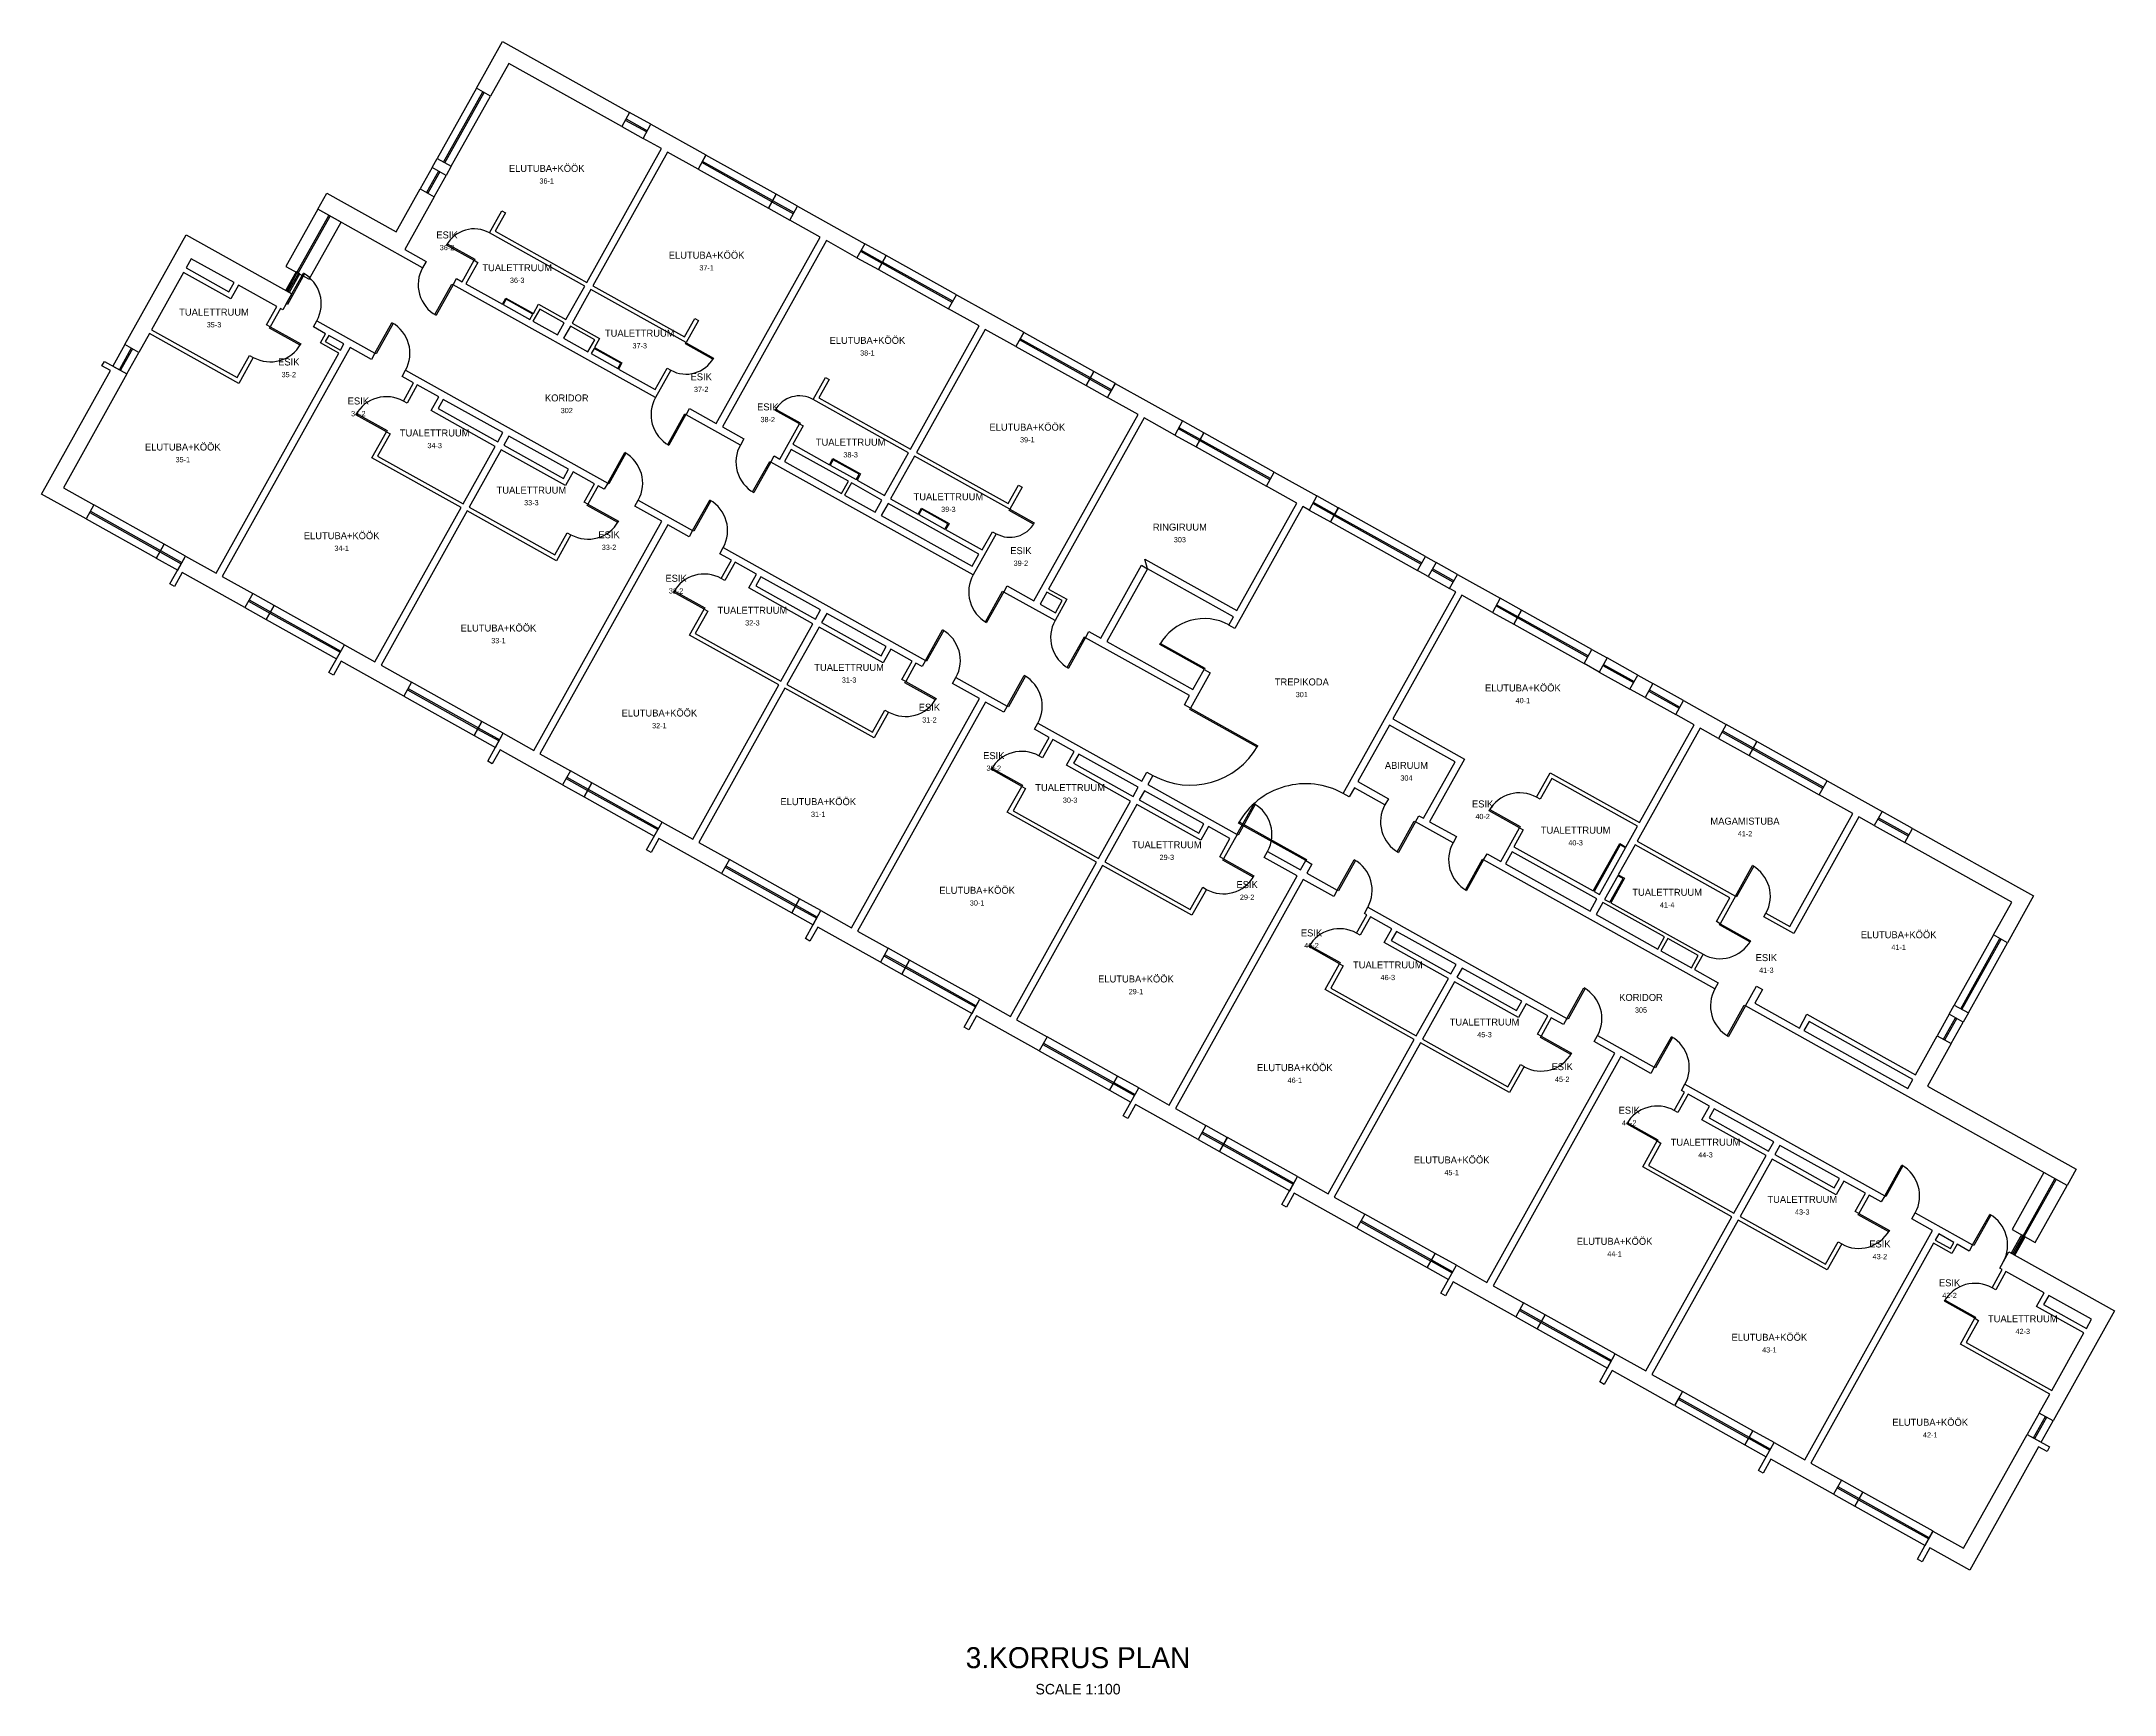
# Model space of a CAD drawing. Header units: millimetres. Extents: x 0 to 379219, y -3554 to 43703.
# Drawn here: x 159983 to 219236, y -3554 to 43703 of the extents above; entities that cross this region are included whole.
import ezdxf
from ezdxf.enums import TextEntityAlignment as Align

# ---------------------------------------------------------------- set-up
doc = ezdxf.new("R2010")
doc.units = ezdxf.units.MM
for name, color, linetype in [('A-ANNO-TTLB', 7, 'Continuous'), ('A-AREA-IDEN', 7, 'Continuous'), ('A-DOOR', 7, 'Continuous'), ('A-GLAZ', 7, 'Continuous'), ('A-WALL', 7, 'Continuous')]:
    doc.layers.add(name, color=color, linetype=linetype)

msp = doc.modelspace()

# ---------------------------------------------------------------- linework, layer by layer
at = {"layer": 'A-DOOR'}
for points in [[(172347, 37445), (171561, 37884), (171580, 37919), (172366, 37480)], [(166981, 36204), (167468, 37077), (167503, 37058), (167016, 36184)], [(171751, 36748), (171263, 35875), (171228, 35894), (171716, 36768)], [(169514, 34790), (170001, 35663), (170036, 35644), (169549, 34771)], [(166522, 35544), (167395, 35057), (167375, 35022), (166502, 35509)], [(178409, 35092), (179195, 34653), (179176, 34618), (178390, 35057)], [(181648, 32770), (180949, 33160), (180968, 33195), (181667, 32805)], [(169841, 32546), (168968, 33033), (168988, 33068), (169861, 32581)], [(178405, 33034), (177918, 32160), (177883, 32180), (178370, 33053)], [(176167, 31076), (176655, 31949), (176690, 31930), (176202, 31057)], [(180832, 31679), (180345, 30806), (180310, 30825), (180797, 31698)], [(175603, 30475), (176476, 29988), (176456, 29953), (175583, 30440)], [(178595, 29721), (179082, 30594), (179117, 30575), (178630, 29702)], [(187661, 30329), (188360, 29939), (188340, 29904), (187642, 30294)], [(178922, 27477), (178049, 27964), (178069, 27999), (178942, 27512)], [(187486, 27965), (186999, 27092), (186964, 27111), (187451, 27984)], [(185248, 26007), (185736, 26880), (185771, 26861), (185283, 25988)], [(189826, 26659), (189339, 25785), (189304, 25805), (189791, 26678)], [(193216, 25755), (191950, 26461), (191969, 26495), (193236, 25790)], [(187588, 24701), (188075, 25574), (188110, 25555), (187623, 24682)], [(184684, 25406), (185557, 24919), (185537, 24884), (184664, 25371)], [(192824, 24642), (194745, 23569), (194725, 23534), (192804, 24607)], [(188003, 22408), (187130, 22895), (187150, 22930), (188023, 22443)], [(194154, 21036), (194642, 21909), (194677, 21890), (194189, 21016)], [(196117, 20284), (194196, 21356), (194216, 21391), (196137, 20319)], [(199256, 21395), (198769, 20521), (198734, 20541), (199221, 21414)], [(202230, 21223), (201357, 21711), (201377, 21745), (202250, 21258)], [(193765, 20337), (194638, 19850), (194619, 19815), (193745, 20302)], [(197018, 19437), (197506, 20310), (197541, 20291), (197053, 19418)], [(201203, 20308), (200716, 19435), (200681, 19454), (201169, 20327)], [(208399, 19268), (208887, 20142), (208922, 20122), (208434, 19249)], [(207961, 18482), (208834, 17995), (208815, 17960), (207942, 18447)], [(197084, 17339), (196211, 17826), (196231, 17861), (197104, 17374)], [(203585, 15772), (204072, 16645), (204107, 16626), (203620, 15752)], [(208687, 16131), (208199, 15258), (208164, 15277), (208652, 16150)], [(202846, 15268), (203719, 14781), (203700, 14746), (202826, 15233)], [(206082, 14378), (206569, 15251), (206604, 15232), (206117, 14358)], [(206166, 12270), (205292, 12757), (205312, 12792), (206185, 12305)], [(212666, 10703), (213153, 11576), (213188, 11557), (212701, 10683)], [(211927, 10199), (212800, 9712), (212781, 9677), (211907, 10164)], [(215181, 9299), (215668, 10172), (215703, 10153), (215216, 9280)], [(215247, 7201), (214373, 7688), (214393, 7723), (215266, 7236)]]:
    msp.add_lwpolyline(points, close=True, dxfattribs=at)
for centre, radius, start, end in [((172347, 37445), 900, 60.83, 150.83), ((166981, 36204), 1000, -29.17, 60.83), ((171751, 36748), 1000, 150.83, -119.17), ((169514, 34790), 1000, -29.17, 60.83), ((166522, 35544), 1000, -119.1627, -29.1627), ((178409, 35092), 900, -119.17, -29.17), ((169841, 32546), 1000, 60.83, 150.83), ((178405, 33034), 1000, 150.83, -119.17), ((181648, 32770), 800, 60.83, 150.83), ((180832, 31679), 1000, 150.83, -119.17), ((176167, 31076), 1000, -29.17, 60.83), ((178595, 29721), 1000, -29.17, 60.83), ((175603, 30475), 1000, -119.17, -29.17), ((187661, 30329), 800, -119.17, -29.17), ((178922, 27477), 1000, 60.83, 150.83), ((187486, 27965), 1000, 150.83, -119.17), ((185248, 26007), 1000, -29.17, 60.83), ((189826, 26659), 1000, 150.83, -119.17), ((193216, 25755), 1450, 60.86894, 150.86894), ((187588, 24701), 1000, -29.17, 60.83), ((184684, 25406), 1000, -119.17, -29.17), ((188003, 22408), 1000, 60.83, 150.83), ((192824, 24642), 2200, -119.17, -29.17), ((196117, 20284), 2200, 60.83, 150.83), ((202230, 21223), 1000, 60.82949, 150.82949), ((194154, 21036), 1000, -29.17, 60.83), ((199256, 21395), 1000, 150.83, -119.17), ((201203, 20308), 1000, 150.83, -119.17), ((197018, 19437), 1000, -29.17, 60.83), ((193765, 20337), 1000, -119.17, -29.17), ((208399, 19268), 1000, -29.17, 60.83), ((197084, 17339), 1000, 60.83, 150.83), ((207961, 18482), 1000, -119.17, -29.17), ((203585, 15772), 1000, -29.17, 60.83), ((208687, 16131), 1000, 150.83, -119.17), ((206082, 14378), 1000, -29.17, 60.83), ((202846, 15268), 1000, -119.17, -29.17), ((206166, 12270), 1000, 60.83, 150.83), ((212666, 10703), 1000, -29.17, 60.83), ((215181, 9299), 1000, -29.17, 60.83), ((211927, 10199), 1000, -119.17, -29.17), ((215247, 7201), 1000, 60.83, 150.83)]:
    msp.add_arc(centre, radius, start, end, dxfattribs=at)
at = {"layer": 'A-GLAZ'}
for p, q in [((171477, 40256), (172598, 42264)), ((171512, 40237), (172633, 42245)), ((176691, 41492), (177302, 41150)), ((176671, 41457), (177283, 41115)), ((171331, 39994), (170989, 39383)), ((171366, 39975), (171024, 39363)), ((180863, 39117), (178854, 40238)), ((180882, 39152), (178874, 40273)), ((180863, 39117), (181474, 38776)), ((180882, 39152), (181493, 38811)), ((167286, 37098), (168198, 38731)), ((167321, 37079), (168233, 38712)), ((183395, 37704), (184006, 37362)), ((183414, 37739), (184026, 37397)), ((186014, 36241), (184006, 37362)), ((186034, 36276), (184025, 37397)), ((167002, 36570), (167295, 37094)), ((167037, 36550), (167330, 37074)), ((189944, 34048), (187935, 35169)), ((189963, 34083), (187955, 35204)), ((162550, 34932), (162209, 34321)), ((162585, 34913), (162244, 34302)), ((189944, 34048), (190555, 33707)), ((189963, 34083), (190574, 33742)), ((192476, 32635), (193087, 32293)), ((192495, 32670), (193107, 32328)), ((195095, 31172), (193087, 32293)), ((195115, 31207), (193106, 32328)), ((161361, 30236), (163369, 29115)), ((161380, 30271), (163388, 29150)), ((196929, 30149), (196317, 30490)), ((196948, 30184), (196337, 30525)), ((196929, 30149), (199417, 28760)), ((196948, 30184), (199437, 28795)), ((163369, 29116), (163980, 28774)), ((163388, 29151), (163999, 28809)), ((200333, 28249), (199722, 28590)), ((200353, 28284), (199741, 28625)), ((165901, 27702), (166512, 27361)), ((165920, 27737), (166532, 27396)), ((166513, 27361), (168521, 26240)), ((166532, 27396), (168540, 26275)), ((201557, 27566), (202168, 27224)), ((201576, 27601), (202188, 27259)), ((204196, 26138), (202187, 27259)), ((204176, 26103), (202168, 27224)), ((204612, 25860), (205485, 25373)), ((204632, 25895), (205505, 25408)), ((170442, 25167), (172450, 24046)), ((170461, 25202), (172470, 24081)), ((205922, 25129), (206795, 24641)), ((205942, 25164), (206815, 24676)), ((172450, 24047), (173061, 23705)), ((172469, 24082), (173080, 23740)), ((208018, 23959), (208891, 23472)), ((208037, 23994), (208911, 23507)), ((210900, 22350), (208891, 23471)), ((210919, 22385), (208911, 23506)), ((174982, 22633), (175593, 22292)), ((175001, 22668), (175613, 22327)), ((175594, 22292), (177602, 21171)), ((175613, 22327), (177621, 21206)), ((212471, 21473), (213345, 20986)), ((212491, 21508), (213364, 21021)), ((179523, 20098), (181531, 18977)), ((179542, 20133), (181551, 19012)), ((181531, 18978), (182142, 18636)), ((181550, 19013), (182161, 18671)), ((214840, 16052), (215961, 18060)), ((214874, 16033), (215995, 18041)), ((184063, 17564), (184674, 17223)), ((184082, 17599), (184694, 17258)), ((184675, 17223), (186683, 16102)), ((184694, 17258), (186702, 16137)), ((214352, 15179), (214693, 15790)), ((214387, 15159), (214728, 15770)), ((188604, 15029), (190612, 13908)), ((188623, 15064), (190632, 13943)), ((190612, 13909), (191223, 13567)), ((190631, 13944), (191242, 13602)), ((193144, 12495), (193755, 12154)), ((193163, 12530), (193775, 12189)), ((193756, 12154), (195764, 11033)), ((193775, 12189), (195783, 11068)), ((216621, 9560), (217533, 11193)), ((216656, 9541), (217568, 11174)), ((197685, 9960), (199693, 8839)), ((197704, 9995), (199713, 8874)), ((216612, 9565), (216320, 9041)), ((216647, 9546), (216355, 9022)), ((199693, 8840), (200304, 8498)), ((199712, 8875), (200324, 8533)), ((202225, 7426), (202836, 7085)), ((202245, 7461), (202856, 7120)), ((202856, 7120), (204864, 5999)), ((202837, 7085), (204845, 5964)), ((206766, 4891), (208774, 3770)), ((206785, 4926), (208794, 3805)), ((216922, 3780), (217263, 4392)), ((216957, 3761), (217298, 4372)), ((208774, 3771), (209385, 3429)), ((208793, 3806), (209405, 3464)), ((211326, 2392), (211937, 2051)), ((211306, 2357), (211917, 2016)), ((211918, 2016), (213926, 895)), ((211937, 2051), (213946, 930))]:
    msp.add_line(p, q, dxfattribs=at)
for points in [[(171695, 40134), (172816, 42142), (172414, 42367), (171293, 40358)], [(176569, 41273), (177180, 40932), (177404, 41334), (176793, 41675)], [(180984, 39336), (178976, 40456), (178752, 40055), (180760, 38934)], [(171147, 40097), (170806, 39485), (171208, 39261), (171549, 39872)], [(180760, 38934), (181371, 38593), (181596, 38994), (180984, 39335)], [(167636, 36903), (168547, 38536), (167883, 38907), (166972, 37274)], [(183292, 37520), (183904, 37179), (184128, 37581), (183517, 37922)], [(186136, 36460), (184128, 37581), (183904, 37179), (185912, 36058)], [(167072, 36531), (167365, 37055), (167260, 37113), (166968, 36589)], [(162367, 35035), (162025, 34423), (162427, 34199), (162768, 34810)], [(190065, 34267), (188057, 35387), (187833, 34986), (189841, 33865)], [(189841, 33865), (190453, 33524), (190677, 33925), (190065, 34266)], [(192373, 32451), (192985, 32110), (193209, 32512), (192598, 32853)], [(195217, 31391), (193209, 32512), (192985, 32110), (194993, 30989)], [(161258, 30053), (163267, 28932), (163491, 29334), (161483, 30455)], [(197050, 30367), (196439, 30709), (196215, 30307), (196826, 29966)], [(196827, 29966), (199315, 28576), (199539, 28978), (197051, 30367)], [(163266, 28932), (163878, 28591), (164102, 28993), (163490, 29334)], [(200455, 28467), (199844, 28808), (199620, 28407), (200231, 28065)], [(165798, 27519), (166410, 27178), (166634, 27579), (166023, 27920)], [(166410, 27177), (168418, 26056), (168643, 26458), (166634, 27579)], [(201455, 27382), (202066, 27041), (202290, 27443), (201679, 27784)], [(204298, 26322), (202290, 27443), (202066, 27041), (204074, 25920)], [(204510, 25677), (205383, 25189), (205607, 25591), (204734, 26078)], [(170339, 24984), (172348, 23863), (172572, 24265), (170564, 25386)], [(205820, 24946), (206693, 24458), (206917, 24860), (206044, 25347)], [(172347, 23863), (172959, 23522), (173183, 23924), (172572, 24265)], [(207916, 23776), (208789, 23288), (209013, 23690), (208140, 24177)], [(211022, 22569), (209013, 23690), (208789, 23288), (210797, 22167)], [(174880, 22450), (175491, 22109), (175715, 22510), (175104, 22851)], [(175491, 22108), (177499, 20987), (177724, 21389), (175715, 22510)], [(212369, 21290), (213242, 20802), (213466, 21204), (212593, 21691)], [(179420, 19915), (181429, 18794), (181653, 19196), (179645, 20317)], [(181428, 18794), (182040, 18453), (182264, 18855), (181653, 19196)], [(183961, 17381), (184572, 17040), (184796, 17441), (184185, 17782)], [(215058, 15930), (216179, 17939), (215777, 18163), (214656, 16154)], [(184572, 17039), (186581, 15918), (186805, 16320), (184796, 17441)], [(214570, 15057), (214911, 15668), (214510, 15892), (214169, 15281)], [(188502, 14846), (190510, 13725), (190734, 14127), (188726, 15248)], [(190509, 13725), (191121, 13384), (191345, 13786), (190734, 14127)], [(193042, 12312), (193653, 11971), (193877, 12372), (193266, 12713)], [(193653, 11970), (195662, 10849), (195886, 11251), (193878, 12372)], [(216971, 9365), (217882, 10998), (217218, 11369), (216307, 9736)], [(197583, 9777), (199591, 8656), (199815, 9058), (197807, 10179)], [(216577, 9585), (216285, 9061), (216390, 9002), (216682, 9526)], [(199590, 8656), (200202, 8315), (200426, 8717), (199815, 9058)], [(202123, 7243), (202734, 6902), (202958, 7303), (202347, 7644)], [(202734, 6901), (204743, 5780), (204967, 6182), (202959, 7303)], [(206664, 4708), (208672, 3587), (208896, 3989), (206888, 5110)], [(217140, 3659), (217481, 4270), (217080, 4494), (216739, 3883)], [(208672, 3587), (209283, 3246), (209507, 3648), (208896, 3989)], [(211204, 2174), (211815, 1833), (212039, 2234), (211428, 2575)], [(211815, 1832), (213824, 711), (214048, 1113), (212040, 2234)]]:
    msp.add_lwpolyline(points, close=True, dxfattribs=at)
at = {"layer": 'A-WALL'}
for points in [[(173338, 43077), (172816, 42143), (172415, 42367), (173160, 43703), (176793, 41675), (176568, 41274)], [(175510, 36711), (172786, 38232), (173137, 38860), (173242, 38802), (172949, 38278), (175569, 36816), (177704, 40640), (177180, 40932), (177404, 41334), (178976, 40457), (178751, 40055), (177878, 40542), (175744, 36718), (178363, 35256), (178656, 35780), (178761, 35721), (178410, 35093), (175685, 36613), (175149, 35653), (175935, 35214), (175789, 34952), (176575, 34513), (176477, 34339), (177525, 33754), (177866, 34365), (177971, 34307), (177532, 33521), (171751, 36748), (171849, 36923), (172006, 36835), (172347, 37446), (172452, 37387), (172111, 36776), (173159, 36191), (173256, 36366), (174042, 35927), (174188, 36189), (174974, 35750)], [(171549, 39872), (171147, 40097), (171294, 40359), (171695, 40134)], [(170878, 37235), (167883, 38907), (168142, 39370), (170124, 38263), (170806, 39485), (171208, 39261), (170365, 37751), (170975, 37410)], [(179960, 32166), (178406, 33033), (178503, 33208), (179271, 32779), (182244, 38105), (181371, 38593), (181595, 38994), (183516, 37922), (183292, 37521), (182419, 38008), (179446, 32682), (180057, 32341)], [(162768, 34810), (162367, 35035), (164121, 38178), (167142, 36492), (166884, 36029), (166814, 36068), (166522, 35544), (166417, 35603), (166709, 36127), (165618, 36736), (165399, 36343), (164045, 37098), (163129, 35457), (165574, 34092), (165930, 34729), (166034, 34671), (165620, 33929), (163070, 35352)], [(164118, 37229), (165341, 36547), (165487, 36809), (164265, 37491)], [(174030, 35905), (173266, 36332), (173180, 36179), (173945, 35752)], [(181087, 31766), (181648, 32770), (181752, 32711), (181460, 32187), (182508, 31603), (182605, 31777), (183392, 31338), (183294, 31164), (184080, 30725), (184762, 31947), (182038, 33468), (182388, 34097), (182493, 34039), (182201, 33515), (184821, 32052), (186785, 35571), (185911, 36058), (186136, 36460), (188057, 35388), (187832, 34986), (186959, 35473), (184995, 31955), (187615, 30492), (187907, 31016), (188012, 30958), (187661, 30329), (184937, 31850), (184254, 30628), (185040, 30189), (185137, 30364), (185863, 29958), (185924, 29925), (185826, 29750), (186874, 29165), (187167, 29689), (187271, 29631), (186613, 28452), (180833, 31679), (180930, 31853)], [(164975, 28505), (168484, 34792), (167960, 35085), (168106, 35347), (167757, 35542), (167854, 35716), (169514, 34790), (169417, 34615), (168805, 34957), (165150, 28408), (166023, 27920), (165798, 27519), (164008, 28518), (163787, 28121), (163656, 28195), (164102, 28993)], [(174926, 35663), (174227, 36053), (174032, 35704), (174731, 35314)], [(175604, 34826), (175799, 35176), (175100, 35566), (174905, 35216)], [(168096, 35123), (168533, 34879), (168630, 35054), (168194, 35298)], [(161258, 30053), (159983, 30765), (161952, 34292), (161712, 34426), (161785, 34557), (162427, 34199), (160609, 30942), (161482, 30455)], [(175776, 34930), (175691, 34778), (176455, 34351), (176541, 34504)], [(168197, 25660), (168642, 26458), (169515, 25971), (171977, 30380), (169427, 31804), (169841, 32546), (169946, 32487), (169590, 31850), (172035, 30485), (172952, 32127), (171118, 33150), (171337, 33543), (170726, 33884), (170434, 33361), (170329, 33419), (170621, 33943), (170290, 34128), (170387, 34303), (176168, 31076), (176070, 30901), (175895, 30999), (175603, 30475), (175498, 30534), (175790, 31057), (175179, 31399), (174960, 31006), (173126, 32029), (172210, 30388), (174655, 29023), (175011, 29660), (175115, 29602), (174701, 28860), (172151, 30283), (169690, 25873), (170563, 25386), (170339, 24984), (168549, 25983), (168328, 25587)], [(189294, 27757), (188953, 27146), (187487, 27964), (187584, 28139), (188352, 27710), (191325, 33036), (190452, 33524), (190676, 33925), (192597, 32853), (192373, 32452), (191500, 32939), (188771, 28049)], [(171468, 33470), (171322, 33208), (173025, 32258), (173171, 32520)], [(173346, 32422), (173199, 32160), (174902, 31210), (175048, 31472)], [(181218, 31693), (182851, 30781), (183046, 31130), (181413, 32042)], [(183272, 31176), (183358, 31329), (182615, 31743), (182530, 31590)], [(183134, 31081), (182939, 30732), (183812, 30245), (184007, 30594)], [(191597, 28630), (191520, 28902), (194153, 27433), (195866, 30502), (194993, 30989), (195217, 31391), (196439, 30709), (196215, 30307), (196040, 30404), (194094, 26918), (193920, 27016), (194055, 27258)], [(175104, 22851), (174880, 22450), (173090, 23449), (172868, 23052), (172737, 23126), (173183, 23924), (174056, 23436), (177711, 29985), (176943, 30414), (177041, 30589), (178595, 29721), (178498, 29546), (177886, 29888), (174231, 23339)], [(183986, 30147), (186580, 28700), (186775, 29049), (184181, 30497)], [(185062, 30177), (185805, 29762), (185890, 29915), (185147, 30330)], [(179420, 19915), (177630, 20914), (177409, 20518), (177278, 20591), (177723, 21389), (178596, 20902), (181058, 25311), (178508, 26735), (178922, 27477), (179027, 27418), (178671, 26781), (181116, 25416), (182033, 27058), (180199, 28081), (180418, 28474), (179807, 28815), (179515, 28292), (179410, 28350), (179702, 28874), (179371, 29059), (179468, 29234), (185249, 26007), (185151, 25832), (184976, 25930), (184684, 25406), (184579, 25465), (184872, 25988), (184260, 26330), (184041, 25937), (182207, 26960), (181291, 25319), (183736, 23954), (184092, 24591), (184196, 24533), (183782, 23791), (181232, 25214), (178771, 20804), (179644, 20317)], [(189924, 26833), (190260, 26645), (191423, 28728), (191597, 28630), (190435, 26548), (192893, 25176), (193213, 25750), (193388, 25652), (192824, 24642), (192649, 24739), (192795, 25001), (189826, 26658)], [(197190, 22205), (200406, 27967), (200232, 28065), (200456, 28467), (201678, 27784), (201454, 27383), (200581, 27870), (198607, 24334), (200659, 23188), (199660, 21398), (200428, 20970), (200331, 20795), (199257, 21394), (199354, 21569), (199485, 21496), (200387, 23111), (198509, 24159), (197608, 22544), (198481, 22056), (198384, 21882), (197510, 22369), (197364, 22107)], [(199845, 28808), (199620, 28406), (199315, 28577), (199539, 28978)], [(180403, 28139), (182106, 27189), (182252, 27451), (180549, 28401)], [(189158, 27718), (188722, 27962), (188527, 27613), (188963, 27369)], [(183983, 26141), (184129, 26403), (182427, 27353), (182280, 27091)], [(204734, 26078), (204510, 25677), (204074, 25920), (204298, 26322)], [(181818, 18057), (182264, 18855), (183137, 18367), (186792, 24916), (186024, 25345), (186122, 25520), (187589, 24701), (187491, 24526), (186967, 24819), (183312, 18270), (184185, 17782), (183961, 17381), (182171, 18380), (181949, 17983)], [(205820, 24946), (205383, 25189), (205607, 25591), (206044, 25347)], [(201694, 20263), (202230, 21223), (202335, 21165), (202067, 20684), (204337, 19417), (205093, 20771), (205268, 20674), (205599, 21267), (203154, 22631), (202822, 22038), (202718, 22096), (203108, 22795), (205657, 21372), (207217, 24166), (206693, 24458), (206917, 24860), (208140, 24177), (207916, 23776), (207392, 24068), (205588, 20837), (208400, 19268), (207961, 18482), (207856, 18541), (208237, 19222), (205530, 20733), (205052, 19877), (205227, 19779), (204837, 19081), (207474, 17609), (207230, 17173), (207911, 16792), (207814, 16618), (201204, 20308), (201301, 20482)], [(186359, 15522), (186804, 16320), (187677, 15833), (190139, 20242), (187589, 21666), (188004, 22408), (188108, 22349), (187752, 21712), (190197, 20347), (191114, 21989), (189280, 23012), (189499, 23405), (188888, 23746), (188596, 23223), (188491, 23281), (188783, 23805), (188364, 24039), (188462, 24213), (191430, 22556), (191577, 22818), (191751, 22721), (191605, 22459), (194155, 21036), (193765, 20337), (193660, 20396), (193953, 20919), (193341, 21261), (193122, 20868), (191288, 21891), (190372, 20250), (192817, 18885), (193173, 19522), (193278, 19464), (192863, 18722), (190314, 20145), (187852, 15735), (188725, 15248), (188501, 14846), (186711, 15845), (186490, 15449)], [(189484, 23070), (191187, 22120), (191333, 22382), (189630, 23332)], [(210797, 22167), (211021, 22569), (212593, 21691), (212369, 21290), (211932, 21534), (210070, 18198), (209215, 18676), (209273, 18781), (209954, 18400), (211758, 21631)], [(193210, 21334), (191508, 22284), (191361, 22022), (193064, 21072)], [(215777, 18163), (216298, 19097), (213242, 20802), (213466, 21204), (216924, 19274), (216179, 17938)], [(192393, 13201), (193266, 12713), (193042, 12312), (191252, 13311), (191030, 12914), (190899, 12988), (191345, 13786), (192218, 13298), (195874, 19847), (194931, 20374), (195028, 20548), (195971, 20022), (196117, 20284), (196292, 20186), (196146, 19924), (197019, 19437), (196921, 19262), (196048, 19750)], [(201825, 20190), (204244, 18840), (204439, 19189), (202020, 20539)], [(205103, 20737), (204359, 19405), (204512, 19320), (205256, 20652)], [(204662, 19178), (204815, 19093), (205193, 19770), (205040, 19855)], [(204419, 18742), (206183, 17757), (206377, 18106), (204613, 19091)], [(197582, 9777), (195792, 10776), (195571, 10380), (195440, 10453), (195885, 11251), (196759, 10764), (199220, 15173), (196670, 16597), (197085, 17339), (197189, 17280), (196834, 16643), (199278, 15278), (200195, 16920), (198361, 17943), (198580, 18336), (197969, 18677), (197677, 18154), (197572, 18212), (197864, 18736), (197795, 18775), (197892, 18950), (203585, 15772), (203488, 15597), (203138, 15792), (202846, 15268), (202741, 15327), (203034, 15850), (202422, 16192), (202203, 15799), (200369, 16822), (199453, 15181), (201898, 13816), (202254, 14453), (202359, 14395), (201944, 13653), (199395, 15076), (196933, 10666), (197806, 10179)], [(198565, 18001), (200268, 17051), (200414, 17313), (198711, 18263)], [(206270, 17709), (207143, 17221), (207338, 17570), (206465, 18058)], [(200442, 16953), (202145, 16003), (202291, 16265), (200589, 17215)], [(217882, 10998), (208687, 16130), (209004, 16698), (209178, 16601), (208959, 16208), (210227, 15500), (210446, 15893), (213545, 14163), (214169, 15281), (214570, 15057), (213888, 13834), (218140, 11461)], [(214911, 15668), (214510, 15892), (214656, 16154), (215058, 15930)], [(210358, 15427), (213325, 13770), (213472, 14032), (210504, 15689)], [(201299, 8229), (204955, 14778), (204361, 15110), (204458, 15284), (206082, 14378), (205985, 14203), (205129, 14681), (201474, 8132), (202347, 7644), (202123, 7243), (200333, 8242), (200111, 7846), (199980, 7919), (200426, 8717)], [(204873, 5707), (204652, 5311), (204521, 5384), (204966, 6182), (205840, 5695), (208301, 10104), (205751, 11528), (206166, 12270), (206270, 12211), (205915, 11574), (208359, 10209), (209276, 11851), (207442, 12874), (207661, 13267), (207050, 13608), (206758, 13085), (206653, 13143), (206945, 13667), (206858, 13716), (206956, 13890), (212666, 10703), (212569, 10528), (212219, 10723), (211927, 10199), (211822, 10258), (212115, 10781), (211503, 11123), (211284, 10730), (209450, 11753), (208534, 10112), (210979, 8747), (211335, 9384), (211440, 9326), (211025, 8584), (208476, 10007), (206014, 5597), (206887, 5110), (206663, 4708)], [(209495, 12244), (207792, 13194), (207646, 12932), (209349, 11982)], [(211226, 10934), (211372, 11196), (209670, 12146), (209524, 11884)], [(210380, 3160), (214036, 9709), (213442, 10041), (213539, 10215), (215181, 9299), (215084, 9124), (214734, 9319), (214588, 9057), (214064, 9350), (210555, 3063), (211428, 2575), (211204, 2174), (209414, 3173), (209192, 2777), (209061, 2850), (209507, 3648)], [(214113, 9437), (214549, 9193), (214647, 9368), (214210, 9612)], [(215839, 8016), (215734, 8074), (216026, 8598), (215957, 8637), (216215, 9100), (219236, 7413), (217481, 4270), (217080, 4494), (217382, 5035), (214832, 6459), (215247, 7201), (215351, 7142), (214996, 6505), (217441, 5140), (218357, 6782), (217003, 7537), (217223, 7930), (216131, 8539)], [(218576, 7175), (217354, 7857), (217207, 7595), (218430, 6913)], [(214921, 626), (216739, 3883), (217380, 3525), (217307, 3394), (217067, 3528), (215098, 0), (213954, 638), (213733, 242), (213602, 315), (214047, 1113)]]:
    msp.add_lwpolyline(points, close=True, dxfattribs=at)

# ---------------------------------------------------------------- texts
at = {"layer": 'A-ANNO-TTLB'}
for s, height, p in [('3.KORRUS PLAN', 600, (189610, -2500)), ('SCALE 1:100', 300, (189610, -3400))]:
    msp.add_text(s, height=height, dxfattribs=at).set_placement(p, align=Align.MIDDLE_CENTER)
at = {"layer": 'A-AREA-IDEN'}
for s, height, p in [('ELUTUBA+KÖÖK', 200, (174424, 40074)), ('36-1', 150, (174424, 39714)), ('ESIK', 200, (171575, 38171)), ('36-2', 150, (171575, 37811)), ('TUALETTRUUM', 200, (173580, 37236)), ('ELUTUBA+KÖÖK', 200, (178994, 37592)), ('36-3', 150, (173580, 36876)), ('37-1', 150, (178994, 37232)), ('TUALETTRUUM', 200, (164915, 35965)), ('35-3', 150, (164915, 35605)), ('TUALETTRUUM', 200, (177083, 35363)), ('37-3', 150, (177083, 35003)), ('ELUTUBA+KÖÖK', 200, (183590, 35158)), ('ESIK', 200, (167052, 34540)), ('38-1', 150, (183590, 34798)), ('35-2', 150, (167052, 34180)), ('ESIK', 200, (178840, 34116)), ('37-2', 150, (178840, 33756)), ('ESIK', 200, (169041, 33425)), ('KORIDOR', 200, (174998, 33512)), ('302', 150, (174998, 33152)), ('ESIK', 200, (180742, 33255)), ('34-2', 150, (169041, 33065)), ('TUALETTRUUM', 200, (171222, 32511)), ('38-2', 150, (180742, 32895)), ('ELUTUBA+KÖÖK', 200, (188160, 32676)), ('ELUTUBA+KÖÖK', 200, (164023, 32109)), ('34-3', 150, (171222, 32151)), ('TUALETTRUUM', 200, (183111, 32247)), ('39-1', 150, (188160, 32316)), ('35-1', 150, (164023, 31749)), ('38-3', 150, (183111, 31887)), ('TUALETTRUUM', 200, (173986, 30877)), ('33-3', 150, (173986, 30517)), ('TUALETTRUUM', 200, (185905, 30688)), ('39-3', 150, (185905, 30328)), ('ELUTUBA+KÖÖK', 200, (168563, 29574)), ('ESIK', 200, (176206, 29602)), ('RINGIRUUM', 200, (192521, 29820)), ('34-1', 150, (168563, 29214)), ('33-2', 150, (176206, 29242)), ('ESIK', 200, (187977, 29147)), ('303', 150, (192521, 29460)), ('ESIK', 200, (178122, 28356)), ('39-2', 150, (187977, 28787)), ('32-2', 150, (178122, 27996)), ('TUALETTRUUM', 200, (180303, 27442)), ('ELUTUBA+KÖÖK', 200, (173045, 26935)), ('32-3', 150, (180303, 27082)), ('33-1', 150, (173045, 26575)), ('TUALETTRUUM', 200, (183067, 25808)), ('31-3', 150, (183067, 25448)), ('TREPIKODA', 200, (196006, 25393)), ('301', 150, (196006, 25033)), ('ELUTUBA+KÖÖK', 200, (202325, 25221)), ('40-1', 150, (202325, 24861)), ('ELUTUBA+KÖÖK', 200, (177644, 24505)), ('ESIK', 200, (185363, 24668)), ('31-2', 150, (185363, 24308)), ('32-1', 150, (177644, 24145)), ('ESIK', 200, (187203, 23287)), ('30-2', 150, (187203, 22927)), ('ABIRUUM', 200, (198997, 23007)), ('304', 150, (198997, 22647)), ('ELUTUBA+KÖÖK', 200, (182185, 21971)), ('TUALETTRUUM', 200, (189384, 22373)), ('30-3', 150, (189384, 22013)), ('ESIK', 200, (201175, 21906)), ('31-1', 150, (182185, 21611)), ('40-2', 150, (201175, 21546)), ('MAGAMISTUBA', 200, (208673, 21414)), ('TUALETTRUUM', 200, (192148, 20739)), ('TUALETTRUUM', 200, (203833, 21156)), ('40-3', 150, (203833, 20796)), ('41-2', 150, (208673, 21054)), ('29-3', 150, (192148, 20379)), ('ELUTUBA+KÖÖK', 200, (186725, 19436)), ('ESIK', 200, (194444, 19599)), ('30-1', 150, (186725, 19076)), ('29-2', 150, (194444, 19239)), ('TUALETTRUUM', 200, (206449, 19380)), ('41-4', 150, (206449, 19020)), ('ESIK', 200, (196284, 18218)), ('46-2', 150, (196284, 17858)), ('ELUTUBA+KÖÖK', 200, (213065, 18166)), ('41-1', 150, (213065, 17806)), ('TUALETTRUUM', 200, (198465, 17304)), ('ESIK', 200, (209284, 17512)), ('41-3', 150, (209284, 17152)), ('ELUTUBA+KÖÖK', 200, (191266, 16902)), ('29-1', 150, (191266, 16542)), ('46-3', 150, (198465, 16944)), ('KORIDOR', 200, (205701, 16374)), ('305', 150, (205701, 16014)), ('TUALETTRUUM', 200, (201229, 15670)), ('45-3', 150, (201229, 15310)), ('ELUTUBA+KÖÖK', 200, (195806, 14367)), ('ESIK', 200, (203449, 14395)), ('46-1', 150, (195806, 14007)), ('45-2', 150, (203449, 14035)), ('ESIK', 200, (205365, 13149)), ('44-2', 150, (205365, 12789)), ('ELUTUBA+KÖÖK', 200, (200289, 11728)), ('TUALETTRUUM', 200, (207546, 12235)), ('44-3', 150, (207546, 11875)), ('45-1', 150, (200289, 11368)), ('TUALETTRUUM', 200, (210310, 10601)), ('43-3', 150, (210310, 10241)), ('ELUTUBA+KÖÖK', 200, (204946, 9402)), ('44-1', 150, (204946, 9042)), ('ESIK', 200, (212530, 9326)), ('43-2', 150, (212530, 8966)), ('ESIK', 200, (214521, 8215)), ('42-2', 150, (214521, 7855)), ('TUALETTRUUM', 200, (216614, 7188)), ('ELUTUBA+KÖÖK', 200, (209370, 6659)), ('42-3', 150, (216614, 6828)), ('43-1', 150, (209370, 6299)), ('ELUTUBA+KÖÖK', 200, (213968, 4229)), ('42-1', 150, (213968, 3869))]:
    msp.add_text(s, height=height, dxfattribs=at).set_placement(p, align=Align.MIDDLE_CENTER)

doc.saveas('drawing.dxf')
